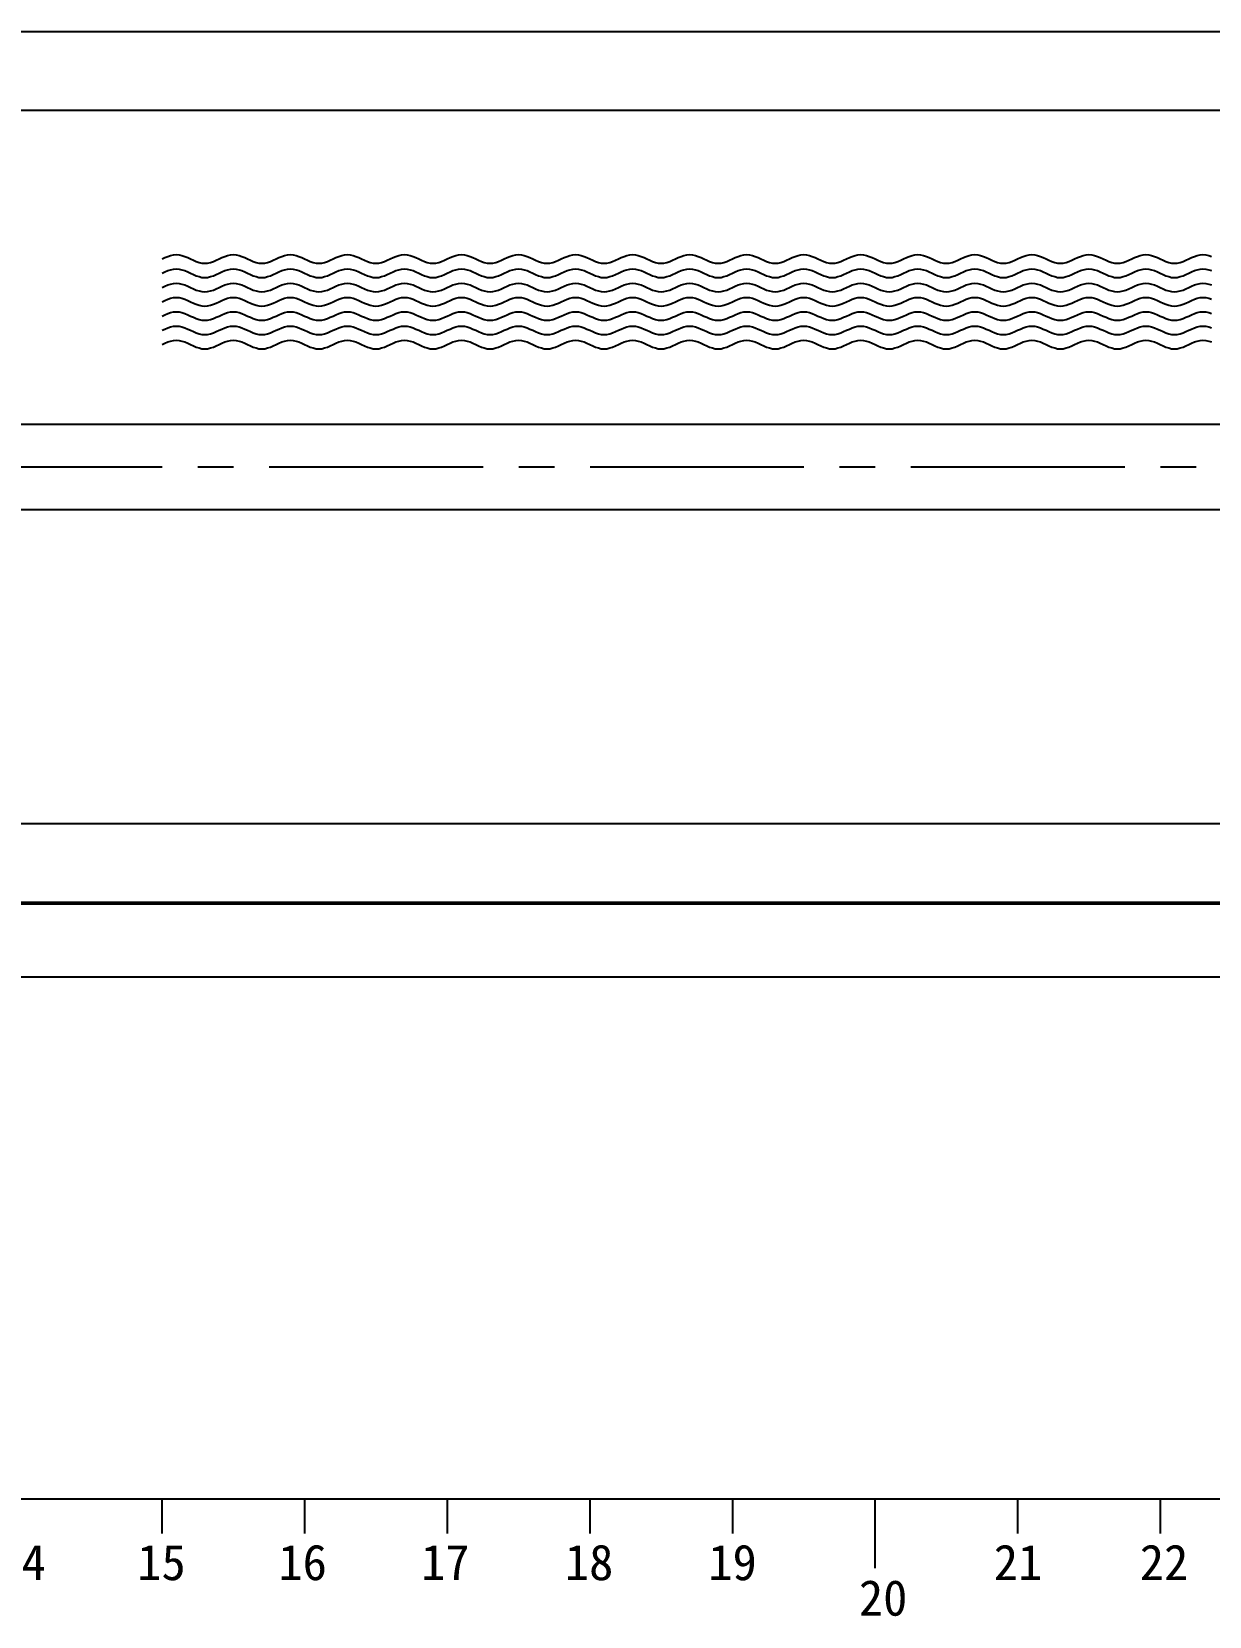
# Model space of a CAD drawing. Header units: millimetres. Extents: x -37 to 615, y -48 to 413.
# Drawn here: x 224.7 to 307.2, y 178.9 to 289.9 of the extents above; entities that cross this region are included whole.
import ezdxf

# ---------------------------------------------------------------- set-up
doc = ezdxf.new("R2010")
doc.units = ezdxf.units.MM
doc.linetypes.add('CENTER2', pattern=[1.125, 0.75, -0.125, 0.125, -0.125])
doc.styles.get("Standard").update_dxf_attribs({"font": ''})
doc.styles.get('Standard').set_extended_font_data('SimSun')

# ---------------------------------------------------------------- blocks, each defined once
blk = doc.blocks.new('chi')
at = {"color": 0}
for p, q in [((1187.409, -3078.8), (1147.409, -3078.8)), ((1162.409, -3079.041), (1162.409, -3078.8)), ((1163.409, -3079.041), (1163.409, -3078.8)), ((1164.409, -3079.041), (1164.409, -3078.8)), ((1165.409, -3079.041), (1165.409, -3078.8)), ((1166.409, -3079.041), (1166.409, -3078.8)), ((1167.409, -3079.283), (1167.409, -3078.8)), ((1168.409, -3079.041), (1168.409, -3078.8)), ((1169.409, -3079.041), (1169.409, -3078.8))]:
    blk.add_line(p, q, dxfattribs=at)
for s, p in [('14', (1161.252, -3079.368)), ('15', (1162.233, -3079.368)), ('16', (1163.223, -3079.368)), ('17', (1164.224, -3079.368)), ('18', (1165.232, -3079.368)), ('19', (1166.238, -3079.368)), ('21', (1168.24, -3079.368)), ('22', (1169.264, -3079.368)), ('20', (1167.294, -3079.617))]:
    blk.add_text(s, height=0.25).set_placement(p)

msp = doc.modelspace()

# ---------------------------------------------------------------- linework, layer by layer
at = {"color": 0}
for p, q in [((83.82, 289.93), (483.82, 289.93)), ((83.82, 262.43), (483.82, 262.43)), ((83.82, 256.43), (483.82, 256.43)), ((83.82, 234.43), (483.82, 234.43)), ((83.82, 228.93), (483.82, 228.93)), ((83.82, 228.81), (483.82, 228.81)), ((83.82, 223.68), (483.82, 223.68))]:
    msp.add_line(p, q, dxfattribs=at)
msp.add_line((83.82, 284.43), (483.82, 284.43))
at = {"color": 1, "linetype": 'CENTER2', "ltscale": 20}
msp.add_line((83.82, 259.43), (483.82, 259.43), dxfattribs=at)
at = {"color": 7}
for points in [[(233.8, 274), (234, 274.09), (234.2, 274.18), (234.4, 274.24), (234.6, 274.29), (234.8, 274.3), (235, 274.29), (235.2, 274.24), (235.4, 274.18), (235.6, 274.09), (235.8, 274), (236, 273.91), (236.2, 273.82), (236.4, 273.76), (236.6, 273.71), (236.8, 273.7), (237, 273.71), (237.2, 273.76), (237.4, 273.82), (237.6, 273.91), (237.8, 274), (238, 274.09), (238.2, 274.18), (238.4, 274.24), (238.6, 274.29), (238.8, 274.3), (239, 274.29), (239.2, 274.24), (239.4, 274.18), (239.6, 274.09), (239.8, 274), (240, 273.91), (240.2, 273.82), (240.4, 273.76), (240.6, 273.71), (240.8, 273.7), (241, 273.71), (241.2, 273.76), (241.4, 273.82), (241.6, 273.91), (241.8, 274), (242, 274.09), (242.2, 274.18), (242.4, 274.24), (242.6, 274.29), (242.8, 274.3), (243, 274.29), (243.2, 274.24), (243.4, 274.18), (243.6, 274.09), (243.8, 274), (244, 273.91), (244.2, 273.82), (244.4, 273.76), (244.6, 273.71), (244.8, 273.7), (245, 273.71), (245.2, 273.76), (245.4, 273.82), (245.6, 273.91), (245.8, 274), (246, 274.09), (246.2, 274.18), (246.4, 274.24), (246.6, 274.29), (246.8, 274.3), (247, 274.29), (247.2, 274.24), (247.4, 274.18), (247.6, 274.09), (247.8, 274), (248, 273.91), (248.2, 273.82), (248.4, 273.76), (248.6, 273.71), (248.8, 273.7), (249, 273.71), (249.2, 273.76), (249.4, 273.82), (249.6, 273.91), (249.8, 274), (250, 274.09), (250.2, 274.18), (250.4, 274.24), (250.6, 274.29), (250.8, 274.3), (251, 274.29), (251.2, 274.24), (251.4, 274.18), (251.6, 274.09), (251.8, 274), (252, 273.91), (252.2, 273.82), (252.4, 273.76), (252.6, 273.71), (252.8, 273.7), (253, 273.71), (253.2, 273.76), (253.4, 273.82), (253.6, 273.91), (253.8, 274), (254, 274.09), (254.2, 274.18), (254.4, 274.24), (254.6, 274.29), (254.8, 274.3), (255, 274.29), (255.2, 274.24), (255.4, 274.18), (255.6, 274.09), (255.8, 274), (256, 273.91), (256.2, 273.82), (256.4, 273.76), (256.6, 273.71), (256.8, 273.7), (257, 273.71), (257.2, 273.76), (257.4, 273.82), (257.6, 273.91), (257.8, 274), (258, 274.09), (258.2, 274.18), (258.4, 274.24), (258.6, 274.29), (258.8, 274.3), (259, 274.29), (259.2, 274.24), (259.4, 274.18), (259.6, 274.09), (259.8, 274), (260, 273.91), (260.2, 273.82), (260.4, 273.76), (260.6, 273.71), (260.8, 273.7), (261, 273.71), (261.2, 273.76), (261.4, 273.82), (261.6, 273.91), (261.8, 274), (262, 274.09), (262.2, 274.18), (262.4, 274.24), (262.6, 274.29), (262.8, 274.3), (263, 274.29), (263.2, 274.24), (263.4, 274.18), (263.6, 274.09), (263.8, 274), (264, 273.91), (264.2, 273.82), (264.4, 273.76), (264.6, 273.71), (264.8, 273.7), (265, 273.71), (265.2, 273.76), (265.4, 273.82), (265.6, 273.91), (265.8, 274), (266, 274.09), (266.2, 274.18), (266.4, 274.24), (266.6, 274.29), (266.8, 274.3), (267, 274.29), (267.2, 274.24), (267.4, 274.18), (267.6, 274.09), (267.8, 274), (268, 273.91), (268.2, 273.82), (268.4, 273.76), (268.6, 273.71), (268.8, 273.7), (269, 273.71), (269.2, 273.76), (269.4, 273.82), (269.6, 273.91), (269.8, 274), (270, 274.09), (270.2, 274.18), (270.4, 274.24), (270.6, 274.29), (270.8, 274.3), (271, 274.29), (271.2, 274.24), (271.4, 274.18), (271.6, 274.09), (271.8, 274), (272, 273.91), (272.2, 273.82), (272.4, 273.76), (272.6, 273.71), (272.8, 273.7), (273, 273.71), (273.2, 273.76), (273.4, 273.82), (273.6, 273.91), (273.8, 274), (274, 274.09), (274.2, 274.18), (274.4, 274.24), (274.6, 274.29), (274.8, 274.3), (275, 274.29), (275.2, 274.24), (275.4, 274.18), (275.6, 274.09), (275.8, 274), (276, 273.91), (276.2, 273.82), (276.4, 273.76), (276.6, 273.71), (276.8, 273.7), (277, 273.71), (277.2, 273.76), (277.4, 273.82), (277.6, 273.91), (277.8, 274), (278, 274.09), (278.2, 274.18), (278.4, 274.24), (278.6, 274.29), (278.8, 274.3), (279, 274.29), (279.2, 274.24), (279.4, 274.18), (279.6, 274.09), (279.8, 274), (280, 273.91), (280.2, 273.82), (280.4, 273.76), (280.6, 273.71), (280.8, 273.7), (281, 273.71), (281.2, 273.76), (281.4, 273.82), (281.6, 273.91), (281.8, 274), (282, 274.09), (282.2, 274.18), (282.4, 274.24), (282.6, 274.29), (282.8, 274.3), (283, 274.29), (283.2, 274.24), (283.4, 274.18), (283.6, 274.09), (283.8, 274), (284, 273.91), (284.2, 273.82), (284.4, 273.76), (284.6, 273.71), (284.8, 273.7), (285, 273.71), (285.2, 273.76), (285.4, 273.82), (285.6, 273.91), (285.8, 274), (286, 274.09), (286.2, 274.18), (286.4, 274.24), (286.6, 274.29), (286.8, 274.3), (287, 274.29), (287.2, 274.24), (287.4, 274.18), (287.6, 274.09), (287.8, 274), (288, 273.91), (288.2, 273.82), (288.4, 273.76), (288.6, 273.71), (288.8, 273.7), (289, 273.71), (289.2, 273.76), (289.4, 273.82), (289.6, 273.91), (289.8, 274), (290, 274.09), (290.2, 274.18), (290.4, 274.24), (290.6, 274.29), (290.8, 274.3), (291, 274.29), (291.2, 274.24), (291.4, 274.18), (291.6, 274.09), (291.8, 274), (292, 273.91), (292.2, 273.82), (292.4, 273.76), (292.6, 273.71), (292.8, 273.7), (293, 273.71), (293.2, 273.76), (293.4, 273.82), (293.6, 273.91), (293.8, 274), (294, 274.09), (294.2, 274.18), (294.4, 274.24), (294.6, 274.29), (294.8, 274.3), (295, 274.29), (295.2, 274.24), (295.4, 274.18), (295.6, 274.09), (295.8, 274), (296, 273.91), (296.2, 273.82), (296.4, 273.76), (296.6, 273.71), (296.8, 273.7), (297, 273.71), (297.2, 273.76), (297.4, 273.82), (297.6, 273.91), (297.8, 274), (298, 274.09), (298.2, 274.18), (298.4, 274.24), (298.6, 274.29), (298.8, 274.3), (299, 274.29), (299.2, 274.24), (299.4, 274.18), (299.6, 274.09), (299.8, 274), (300, 273.91), (300.2, 273.82), (300.4, 273.76), (300.6, 273.71), (300.8, 273.7), (301, 273.71), (301.2, 273.76), (301.4, 273.82), (301.6, 273.91), (301.8, 274), (302, 274.09), (302.2, 274.18), (302.4, 274.24), (302.6, 274.29), (302.8, 274.3), (303, 274.29), (303.2, 274.24), (303.4, 274.18), (303.6, 274.09), (303.8, 274), (304, 273.91), (304.2, 273.82), (304.4, 273.76), (304.6, 273.71), (304.8, 273.7), (305, 273.71), (305.2, 273.76), (305.4, 273.82), (305.6, 273.91), (305.8, 274), (306, 274.09), (306.2, 274.18), (306.4, 274.24), (306.6, 274.29), (306.8, 274.3), (307, 274.29), (307.2, 274.24), (307.4, 274.18)], [(233.8, 273), (234, 273.09), (234.2, 273.18), (234.4, 273.24), (234.6, 273.29), (234.8, 273.3), (235, 273.29), (235.2, 273.24), (235.4, 273.18), (235.6, 273.09), (235.8, 273), (236, 272.91), (236.2, 272.82), (236.4, 272.76), (236.6, 272.71), (236.8, 272.7), (237, 272.71), (237.2, 272.76), (237.4, 272.82), (237.6, 272.91), (237.8, 273), (238, 273.09), (238.2, 273.18), (238.4, 273.24), (238.6, 273.29), (238.8, 273.3), (239, 273.29), (239.2, 273.24), (239.4, 273.18), (239.6, 273.09), (239.8, 273), (240, 272.91), (240.2, 272.82), (240.4, 272.76), (240.6, 272.71), (240.8, 272.7), (241, 272.71), (241.2, 272.76), (241.4, 272.82), (241.6, 272.91), (241.8, 273), (242, 273.09), (242.2, 273.18), (242.4, 273.24), (242.6, 273.29), (242.8, 273.3), (243, 273.29), (243.2, 273.24), (243.4, 273.18), (243.6, 273.09), (243.8, 273), (244, 272.91), (244.2, 272.82), (244.4, 272.76), (244.6, 272.71), (244.8, 272.7), (245, 272.71), (245.2, 272.76), (245.4, 272.82), (245.6, 272.91), (245.8, 273), (246, 273.09), (246.2, 273.18), (246.4, 273.24), (246.6, 273.29), (246.8, 273.3), (247, 273.29), (247.2, 273.24), (247.4, 273.18), (247.6, 273.09), (247.8, 273), (248, 272.91), (248.2, 272.82), (248.4, 272.76), (248.6, 272.71), (248.8, 272.7), (249, 272.71), (249.2, 272.76), (249.4, 272.82), (249.6, 272.91), (249.8, 273), (250, 273.09), (250.2, 273.18), (250.4, 273.24), (250.6, 273.29), (250.8, 273.3), (251, 273.29), (251.2, 273.24), (251.4, 273.18), (251.6, 273.09), (251.8, 273), (252, 272.91), (252.2, 272.82), (252.4, 272.76), (252.6, 272.71), (252.8, 272.7), (253, 272.71), (253.2, 272.76), (253.4, 272.82), (253.6, 272.91), (253.8, 273), (254, 273.09), (254.2, 273.18), (254.4, 273.24), (254.6, 273.29), (254.8, 273.3), (255, 273.29), (255.2, 273.24), (255.4, 273.18), (255.6, 273.09), (255.8, 273), (256, 272.91), (256.2, 272.82), (256.4, 272.76), (256.6, 272.71), (256.8, 272.7), (257, 272.71), (257.2, 272.76), (257.4, 272.82), (257.6, 272.91), (257.8, 273), (258, 273.09), (258.2, 273.18), (258.4, 273.24), (258.6, 273.29), (258.8, 273.3), (259, 273.29), (259.2, 273.24), (259.4, 273.18), (259.6, 273.09), (259.8, 273), (260, 272.91), (260.2, 272.82), (260.4, 272.76), (260.6, 272.71), (260.8, 272.7), (261, 272.71), (261.2, 272.76), (261.4, 272.82), (261.6, 272.91), (261.8, 273), (262, 273.09), (262.2, 273.18), (262.4, 273.24), (262.6, 273.29), (262.8, 273.3), (263, 273.29), (263.2, 273.24), (263.4, 273.18), (263.6, 273.09), (263.8, 273), (264, 272.91), (264.2, 272.82), (264.4, 272.76), (264.6, 272.71), (264.8, 272.7), (265, 272.71), (265.2, 272.76), (265.4, 272.82), (265.6, 272.91), (265.8, 273), (266, 273.09), (266.2, 273.18), (266.4, 273.24), (266.6, 273.29), (266.8, 273.3), (267, 273.29), (267.2, 273.24), (267.4, 273.18), (267.6, 273.09), (267.8, 273), (268, 272.91), (268.2, 272.82), (268.4, 272.76), (268.6, 272.71), (268.8, 272.7), (269, 272.71), (269.2, 272.76), (269.4, 272.82), (269.6, 272.91), (269.8, 273), (270, 273.09), (270.2, 273.18), (270.4, 273.24), (270.6, 273.29), (270.8, 273.3), (271, 273.29), (271.2, 273.24), (271.4, 273.18), (271.6, 273.09), (271.8, 273), (272, 272.91), (272.2, 272.82), (272.4, 272.76), (272.6, 272.71), (272.8, 272.7), (273, 272.71), (273.2, 272.76), (273.4, 272.82), (273.6, 272.91), (273.8, 273), (274, 273.09), (274.2, 273.18), (274.4, 273.24), (274.6, 273.29), (274.8, 273.3), (275, 273.29), (275.2, 273.24), (275.4, 273.18), (275.6, 273.09), (275.8, 273), (276, 272.91), (276.2, 272.82), (276.4, 272.76), (276.6, 272.71), (276.8, 272.7), (277, 272.71), (277.2, 272.76), (277.4, 272.82), (277.6, 272.91), (277.8, 273), (278, 273.09), (278.2, 273.18), (278.4, 273.24), (278.6, 273.29), (278.8, 273.3), (279, 273.29), (279.2, 273.24), (279.4, 273.18), (279.6, 273.09), (279.8, 273), (280, 272.91), (280.2, 272.82), (280.4, 272.76), (280.6, 272.71), (280.8, 272.7), (281, 272.71), (281.2, 272.76), (281.4, 272.82), (281.6, 272.91), (281.8, 273), (282, 273.09), (282.2, 273.18), (282.4, 273.24), (282.6, 273.29), (282.8, 273.3), (283, 273.29), (283.2, 273.24), (283.4, 273.18), (283.6, 273.09), (283.8, 273), (284, 272.91), (284.2, 272.82), (284.4, 272.76), (284.6, 272.71), (284.8, 272.7), (285, 272.71), (285.2, 272.76), (285.4, 272.82), (285.6, 272.91), (285.8, 273), (286, 273.09), (286.2, 273.18), (286.4, 273.24), (286.6, 273.29), (286.8, 273.3), (287, 273.29), (287.2, 273.24), (287.4, 273.18), (287.6, 273.09), (287.8, 273), (288, 272.91), (288.2, 272.82), (288.4, 272.76), (288.6, 272.71), (288.8, 272.7), (289, 272.71), (289.2, 272.76), (289.4, 272.82), (289.6, 272.91), (289.8, 273), (290, 273.09), (290.2, 273.18), (290.4, 273.24), (290.6, 273.29), (290.8, 273.3), (291, 273.29), (291.2, 273.24), (291.4, 273.18), (291.6, 273.09), (291.8, 273), (292, 272.91), (292.2, 272.82), (292.4, 272.76), (292.6, 272.71), (292.8, 272.7), (293, 272.71), (293.2, 272.76), (293.4, 272.82), (293.6, 272.91), (293.8, 273), (294, 273.09), (294.2, 273.18), (294.4, 273.24), (294.6, 273.29), (294.8, 273.3), (295, 273.29), (295.2, 273.24), (295.4, 273.18), (295.6, 273.09), (295.8, 273), (296, 272.91), (296.2, 272.82), (296.4, 272.76), (296.6, 272.71), (296.8, 272.7), (297, 272.71), (297.2, 272.76), (297.4, 272.82), (297.6, 272.91), (297.8, 273), (298, 273.09), (298.2, 273.18), (298.4, 273.24), (298.6, 273.29), (298.8, 273.3), (299, 273.29), (299.2, 273.24), (299.4, 273.18), (299.6, 273.09), (299.8, 273), (300, 272.91), (300.2, 272.82), (300.4, 272.76), (300.6, 272.71), (300.8, 272.7), (301, 272.71), (301.2, 272.76), (301.4, 272.82), (301.6, 272.91), (301.8, 273), (302, 273.09), (302.2, 273.18), (302.4, 273.24), (302.6, 273.29), (302.8, 273.3), (303, 273.29), (303.2, 273.24), (303.4, 273.18), (303.6, 273.09), (303.8, 273), (304, 272.91), (304.2, 272.82), (304.4, 272.76), (304.6, 272.71), (304.8, 272.7), (305, 272.71), (305.2, 272.76), (305.4, 272.82), (305.6, 272.91), (305.8, 273), (306, 273.09), (306.2, 273.18), (306.4, 273.24), (306.6, 273.29), (306.8, 273.3), (307, 273.29), (307.2, 273.24), (307.4, 273.18)], [(233.8, 272), (234, 272.09), (234.2, 272.18), (234.4, 272.24), (234.6, 272.29), (234.8, 272.3), (235, 272.29), (235.2, 272.24), (235.4, 272.18), (235.6, 272.09), (235.8, 272), (236, 271.91), (236.2, 271.82), (236.4, 271.76), (236.6, 271.71), (236.8, 271.7), (237, 271.71), (237.2, 271.76), (237.4, 271.82), (237.6, 271.91), (237.8, 272), (238, 272.09), (238.2, 272.18), (238.4, 272.24), (238.6, 272.29), (238.8, 272.3), (239, 272.29), (239.2, 272.24), (239.4, 272.18), (239.6, 272.09), (239.8, 272), (240, 271.91), (240.2, 271.82), (240.4, 271.76), (240.6, 271.71), (240.8, 271.7), (241, 271.71), (241.2, 271.76), (241.4, 271.82), (241.6, 271.91), (241.8, 272), (242, 272.09), (242.2, 272.18), (242.4, 272.24), (242.6, 272.29), (242.8, 272.3), (243, 272.29), (243.2, 272.24), (243.4, 272.18), (243.6, 272.09), (243.8, 272), (244, 271.91), (244.2, 271.82), (244.4, 271.76), (244.6, 271.71), (244.8, 271.7), (245, 271.71), (245.2, 271.76), (245.4, 271.82), (245.6, 271.91), (245.8, 272), (246, 272.09), (246.2, 272.18), (246.4, 272.24), (246.6, 272.29), (246.8, 272.3), (247, 272.29), (247.2, 272.24), (247.4, 272.18), (247.6, 272.09), (247.8, 272), (248, 271.91), (248.2, 271.82), (248.4, 271.76), (248.6, 271.71), (248.8, 271.7), (249, 271.71), (249.2, 271.76), (249.4, 271.82), (249.6, 271.91), (249.8, 272), (250, 272.09), (250.2, 272.18), (250.4, 272.24), (250.6, 272.29), (250.8, 272.3), (251, 272.29), (251.2, 272.24), (251.4, 272.18), (251.6, 272.09), (251.8, 272), (252, 271.91), (252.2, 271.82), (252.4, 271.76), (252.6, 271.71), (252.8, 271.7), (253, 271.71), (253.2, 271.76), (253.4, 271.82), (253.6, 271.91), (253.8, 272), (254, 272.09), (254.2, 272.18), (254.4, 272.24), (254.6, 272.29), (254.8, 272.3), (255, 272.29), (255.2, 272.24), (255.4, 272.18), (255.6, 272.09), (255.8, 272), (256, 271.91), (256.2, 271.82), (256.4, 271.76), (256.6, 271.71), (256.8, 271.7), (257, 271.71), (257.2, 271.76), (257.4, 271.82), (257.6, 271.91), (257.8, 272), (258, 272.09), (258.2, 272.18), (258.4, 272.24), (258.6, 272.29), (258.8, 272.3), (259, 272.29), (259.2, 272.24), (259.4, 272.18), (259.6, 272.09), (259.8, 272), (260, 271.91), (260.2, 271.82), (260.4, 271.76), (260.6, 271.71), (260.8, 271.7), (261, 271.71), (261.2, 271.76), (261.4, 271.82), (261.6, 271.91), (261.8, 272), (262, 272.09), (262.2, 272.18), (262.4, 272.24), (262.6, 272.29), (262.8, 272.3), (263, 272.29), (263.2, 272.24), (263.4, 272.18), (263.6, 272.09), (263.8, 272), (264, 271.91), (264.2, 271.82), (264.4, 271.76), (264.6, 271.71), (264.8, 271.7), (265, 271.71), (265.2, 271.76), (265.4, 271.82), (265.6, 271.91), (265.8, 272), (266, 272.09), (266.2, 272.18), (266.4, 272.24), (266.6, 272.29), (266.8, 272.3), (267, 272.29), (267.2, 272.24), (267.4, 272.18), (267.6, 272.09), (267.8, 272), (268, 271.91), (268.2, 271.82), (268.4, 271.76), (268.6, 271.71), (268.8, 271.7), (269, 271.71), (269.2, 271.76), (269.4, 271.82), (269.6, 271.91), (269.8, 272), (270, 272.09), (270.2, 272.18), (270.4, 272.24), (270.6, 272.29), (270.8, 272.3), (271, 272.29), (271.2, 272.24), (271.4, 272.18), (271.6, 272.09), (271.8, 272), (272, 271.91), (272.2, 271.82), (272.4, 271.76), (272.6, 271.71), (272.8, 271.7), (273, 271.71), (273.2, 271.76), (273.4, 271.82), (273.6, 271.91), (273.8, 272), (274, 272.09), (274.2, 272.18), (274.4, 272.24), (274.6, 272.29), (274.8, 272.3), (275, 272.29), (275.2, 272.24), (275.4, 272.18), (275.6, 272.09), (275.8, 272), (276, 271.91), (276.2, 271.82), (276.4, 271.76), (276.6, 271.71), (276.8, 271.7), (277, 271.71), (277.2, 271.76), (277.4, 271.82), (277.6, 271.91), (277.8, 272), (278, 272.09), (278.2, 272.18), (278.4, 272.24), (278.6, 272.29), (278.8, 272.3), (279, 272.29), (279.2, 272.24), (279.4, 272.18), (279.6, 272.09), (279.8, 272), (280, 271.91), (280.2, 271.82), (280.4, 271.76), (280.6, 271.71), (280.8, 271.7), (281, 271.71), (281.2, 271.76), (281.4, 271.82), (281.6, 271.91), (281.8, 272), (282, 272.09), (282.2, 272.18), (282.4, 272.24), (282.6, 272.29), (282.8, 272.3), (283, 272.29), (283.2, 272.24), (283.4, 272.18), (283.6, 272.09), (283.8, 272), (284, 271.91), (284.2, 271.82), (284.4, 271.76), (284.6, 271.71), (284.8, 271.7), (285, 271.71), (285.2, 271.76), (285.4, 271.82), (285.6, 271.91), (285.8, 272), (286, 272.09), (286.2, 272.18), (286.4, 272.24), (286.6, 272.29), (286.8, 272.3), (287, 272.29), (287.2, 272.24), (287.4, 272.18), (287.6, 272.09), (287.8, 272), (288, 271.91), (288.2, 271.82), (288.4, 271.76), (288.6, 271.71), (288.8, 271.7), (289, 271.71), (289.2, 271.76), (289.4, 271.82), (289.6, 271.91), (289.8, 272), (290, 272.09), (290.2, 272.18), (290.4, 272.24), (290.6, 272.29), (290.8, 272.3), (291, 272.29), (291.2, 272.24), (291.4, 272.18), (291.6, 272.09), (291.8, 272), (292, 271.91), (292.2, 271.82), (292.4, 271.76), (292.6, 271.71), (292.8, 271.7), (293, 271.71), (293.2, 271.76), (293.4, 271.82), (293.6, 271.91), (293.8, 272), (294, 272.09), (294.2, 272.18), (294.4, 272.24), (294.6, 272.29), (294.8, 272.3), (295, 272.29), (295.2, 272.24), (295.4, 272.18), (295.6, 272.09), (295.8, 272), (296, 271.91), (296.2, 271.82), (296.4, 271.76), (296.6, 271.71), (296.8, 271.7), (297, 271.71), (297.2, 271.76), (297.4, 271.82), (297.6, 271.91), (297.8, 272), (298, 272.09), (298.2, 272.18), (298.4, 272.24), (298.6, 272.29), (298.8, 272.3), (299, 272.29), (299.2, 272.24), (299.4, 272.18), (299.6, 272.09), (299.8, 272), (300, 271.91), (300.2, 271.82), (300.4, 271.76), (300.6, 271.71), (300.8, 271.7), (301, 271.71), (301.2, 271.76), (301.4, 271.82), (301.6, 271.91), (301.8, 272), (302, 272.09), (302.2, 272.18), (302.4, 272.24), (302.6, 272.29), (302.8, 272.3), (303, 272.29), (303.2, 272.24), (303.4, 272.18), (303.6, 272.09), (303.8, 272), (304, 271.91), (304.2, 271.82), (304.4, 271.76), (304.6, 271.71), (304.8, 271.7), (305, 271.71), (305.2, 271.76), (305.4, 271.82), (305.6, 271.91), (305.8, 272), (306, 272.09), (306.2, 272.18), (306.4, 272.24), (306.6, 272.29), (306.8, 272.3), (307, 272.29), (307.2, 272.24), (307.4, 272.18)], [(233.8, 271), (234, 271.09), (234.2, 271.18), (234.4, 271.24), (234.6, 271.29), (234.8, 271.3), (235, 271.29), (235.2, 271.24), (235.4, 271.18), (235.6, 271.09), (235.8, 271), (236, 270.91), (236.2, 270.82), (236.4, 270.76), (236.6, 270.71), (236.8, 270.7), (237, 270.71), (237.2, 270.76), (237.4, 270.82), (237.6, 270.91), (237.8, 271), (238, 271.09), (238.2, 271.18), (238.4, 271.24), (238.6, 271.29), (238.8, 271.3), (239, 271.29), (239.2, 271.24), (239.4, 271.18), (239.6, 271.09), (239.8, 271), (240, 270.91), (240.2, 270.82), (240.4, 270.76), (240.6, 270.71), (240.8, 270.7), (241, 270.71), (241.2, 270.76), (241.4, 270.82), (241.6, 270.91), (241.8, 271), (242, 271.09), (242.2, 271.18), (242.4, 271.24), (242.6, 271.29), (242.8, 271.3), (243, 271.29), (243.2, 271.24), (243.4, 271.18), (243.6, 271.09), (243.8, 271), (244, 270.91), (244.2, 270.82), (244.4, 270.76), (244.6, 270.71), (244.8, 270.7), (245, 270.71), (245.2, 270.76), (245.4, 270.82), (245.6, 270.91), (245.8, 271), (246, 271.09), (246.2, 271.18), (246.4, 271.24), (246.6, 271.29), (246.8, 271.3), (247, 271.29), (247.2, 271.24), (247.4, 271.18), (247.6, 271.09), (247.8, 271), (248, 270.91), (248.2, 270.82), (248.4, 270.76), (248.6, 270.71), (248.8, 270.7), (249, 270.71), (249.2, 270.76), (249.4, 270.82), (249.6, 270.91), (249.8, 271), (250, 271.09), (250.2, 271.18), (250.4, 271.24), (250.6, 271.29), (250.8, 271.3), (251, 271.29), (251.2, 271.24), (251.4, 271.18), (251.6, 271.09), (251.8, 271), (252, 270.91), (252.2, 270.82), (252.4, 270.76), (252.6, 270.71), (252.8, 270.7), (253, 270.71), (253.2, 270.76), (253.4, 270.82), (253.6, 270.91), (253.8, 271), (254, 271.09), (254.2, 271.18), (254.4, 271.24), (254.6, 271.29), (254.8, 271.3), (255, 271.29), (255.2, 271.24), (255.4, 271.18), (255.6, 271.09), (255.8, 271), (256, 270.91), (256.2, 270.82), (256.4, 270.76), (256.6, 270.71), (256.8, 270.7), (257, 270.71), (257.2, 270.76), (257.4, 270.82), (257.6, 270.91), (257.8, 271), (258, 271.09), (258.2, 271.18), (258.4, 271.24), (258.6, 271.29), (258.8, 271.3), (259, 271.29), (259.2, 271.24), (259.4, 271.18), (259.6, 271.09), (259.8, 271), (260, 270.91), (260.2, 270.82), (260.4, 270.76), (260.6, 270.71), (260.8, 270.7), (261, 270.71), (261.2, 270.76), (261.4, 270.82), (261.6, 270.91), (261.8, 271), (262, 271.09), (262.2, 271.18), (262.4, 271.24), (262.6, 271.29), (262.8, 271.3), (263, 271.29), (263.2, 271.24), (263.4, 271.18), (263.6, 271.09), (263.8, 271), (264, 270.91), (264.2, 270.82), (264.4, 270.76), (264.6, 270.71), (264.8, 270.7), (265, 270.71), (265.2, 270.76), (265.4, 270.82), (265.6, 270.91), (265.8, 271), (266, 271.09), (266.2, 271.18), (266.4, 271.24), (266.6, 271.29), (266.8, 271.3), (267, 271.29), (267.2, 271.24), (267.4, 271.18), (267.6, 271.09), (267.8, 271), (268, 270.91), (268.2, 270.82), (268.4, 270.76), (268.6, 270.71), (268.8, 270.7), (269, 270.71), (269.2, 270.76), (269.4, 270.82), (269.6, 270.91), (269.8, 271), (270, 271.09), (270.2, 271.18), (270.4, 271.24), (270.6, 271.29), (270.8, 271.3), (271, 271.29), (271.2, 271.24), (271.4, 271.18), (271.6, 271.09), (271.8, 271), (272, 270.91), (272.2, 270.82), (272.4, 270.76), (272.6, 270.71), (272.8, 270.7), (273, 270.71), (273.2, 270.76), (273.4, 270.82), (273.6, 270.91), (273.8, 271), (274, 271.09), (274.2, 271.18), (274.4, 271.24), (274.6, 271.29), (274.8, 271.3), (275, 271.29), (275.2, 271.24), (275.4, 271.18), (275.6, 271.09), (275.8, 271), (276, 270.91), (276.2, 270.82), (276.4, 270.76), (276.6, 270.71), (276.8, 270.7), (277, 270.71), (277.2, 270.76), (277.4, 270.82), (277.6, 270.91), (277.8, 271), (278, 271.09), (278.2, 271.18), (278.4, 271.24), (278.6, 271.29), (278.8, 271.3), (279, 271.29), (279.2, 271.24), (279.4, 271.18), (279.6, 271.09), (279.8, 271), (280, 270.91), (280.2, 270.82), (280.4, 270.76), (280.6, 270.71), (280.8, 270.7), (281, 270.71), (281.2, 270.76), (281.4, 270.82), (281.6, 270.91), (281.8, 271), (282, 271.09), (282.2, 271.18), (282.4, 271.24), (282.6, 271.29), (282.8, 271.3), (283, 271.29), (283.2, 271.24), (283.4, 271.18), (283.6, 271.09), (283.8, 271), (284, 270.91), (284.2, 270.82), (284.4, 270.76), (284.6, 270.71), (284.8, 270.7), (285, 270.71), (285.2, 270.76), (285.4, 270.82), (285.6, 270.91), (285.8, 271), (286, 271.09), (286.2, 271.18), (286.4, 271.24), (286.6, 271.29), (286.8, 271.3), (287, 271.29), (287.2, 271.24), (287.4, 271.18), (287.6, 271.09), (287.8, 271), (288, 270.91), (288.2, 270.82), (288.4, 270.76), (288.6, 270.71), (288.8, 270.7), (289, 270.71), (289.2, 270.76), (289.4, 270.82), (289.6, 270.91), (289.8, 271), (290, 271.09), (290.2, 271.18), (290.4, 271.24), (290.6, 271.29), (290.8, 271.3), (291, 271.29), (291.2, 271.24), (291.4, 271.18), (291.6, 271.09), (291.8, 271), (292, 270.91), (292.2, 270.82), (292.4, 270.76), (292.6, 270.71), (292.8, 270.7), (293, 270.71), (293.2, 270.76), (293.4, 270.82), (293.6, 270.91), (293.8, 271), (294, 271.09), (294.2, 271.18), (294.4, 271.24), (294.6, 271.29), (294.8, 271.3), (295, 271.29), (295.2, 271.24), (295.4, 271.18), (295.6, 271.09), (295.8, 271), (296, 270.91), (296.2, 270.82), (296.4, 270.76), (296.6, 270.71), (296.8, 270.7), (297, 270.71), (297.2, 270.76), (297.4, 270.82), (297.6, 270.91), (297.8, 271), (298, 271.09), (298.2, 271.18), (298.4, 271.24), (298.6, 271.29), (298.8, 271.3), (299, 271.29), (299.2, 271.24), (299.4, 271.18), (299.6, 271.09), (299.8, 271), (300, 270.91), (300.2, 270.82), (300.4, 270.76), (300.6, 270.71), (300.8, 270.7), (301, 270.71), (301.2, 270.76), (301.4, 270.82), (301.6, 270.91), (301.8, 271), (302, 271.09), (302.2, 271.18), (302.4, 271.24), (302.6, 271.29), (302.8, 271.3), (303, 271.29), (303.2, 271.24), (303.4, 271.18), (303.6, 271.09), (303.8, 271), (304, 270.91), (304.2, 270.82), (304.4, 270.76), (304.6, 270.71), (304.8, 270.7), (305, 270.71), (305.2, 270.76), (305.4, 270.82), (305.6, 270.91), (305.8, 271), (306, 271.09), (306.2, 271.18), (306.4, 271.24), (306.6, 271.29), (306.8, 271.3), (307, 271.29), (307.2, 271.24), (307.4, 271.18)], [(233.8, 270), (234, 270.09), (234.2, 270.18), (234.4, 270.24), (234.6, 270.29), (234.8, 270.3), (235, 270.29), (235.2, 270.24), (235.4, 270.18), (235.6, 270.09), (235.8, 270), (236, 269.91), (236.2, 269.82), (236.4, 269.76), (236.6, 269.71), (236.8, 269.7), (237, 269.71), (237.2, 269.76), (237.4, 269.82), (237.6, 269.91), (237.8, 270), (238, 270.09), (238.2, 270.18), (238.4, 270.24), (238.6, 270.29), (238.8, 270.3), (239, 270.29), (239.2, 270.24), (239.4, 270.18), (239.6, 270.09), (239.8, 270), (240, 269.91), (240.2, 269.82), (240.4, 269.76), (240.6, 269.71), (240.8, 269.7), (241, 269.71), (241.2, 269.76), (241.4, 269.82), (241.6, 269.91), (241.8, 270), (242, 270.09), (242.2, 270.18), (242.4, 270.24), (242.6, 270.29), (242.8, 270.3), (243, 270.29), (243.2, 270.24), (243.4, 270.18), (243.6, 270.09), (243.8, 270), (244, 269.91), (244.2, 269.82), (244.4, 269.76), (244.6, 269.71), (244.8, 269.7), (245, 269.71), (245.2, 269.76), (245.4, 269.82), (245.6, 269.91), (245.8, 270), (246, 270.09), (246.2, 270.18), (246.4, 270.24), (246.6, 270.29), (246.8, 270.3), (247, 270.29), (247.2, 270.24), (247.4, 270.18), (247.6, 270.09), (247.8, 270), (248, 269.91), (248.2, 269.82), (248.4, 269.76), (248.6, 269.71), (248.8, 269.7), (249, 269.71), (249.2, 269.76), (249.4, 269.82), (249.6, 269.91), (249.8, 270), (250, 270.09), (250.2, 270.18), (250.4, 270.24), (250.6, 270.29), (250.8, 270.3), (251, 270.29), (251.2, 270.24), (251.4, 270.18), (251.6, 270.09), (251.8, 270), (252, 269.91), (252.2, 269.82), (252.4, 269.76), (252.6, 269.71), (252.8, 269.7), (253, 269.71), (253.2, 269.76), (253.4, 269.82), (253.6, 269.91), (253.8, 270), (254, 270.09), (254.2, 270.18), (254.4, 270.24), (254.6, 270.29), (254.8, 270.3), (255, 270.29), (255.2, 270.24), (255.4, 270.18), (255.6, 270.09), (255.8, 270), (256, 269.91), (256.2, 269.82), (256.4, 269.76), (256.6, 269.71), (256.8, 269.7), (257, 269.71), (257.2, 269.76), (257.4, 269.82), (257.6, 269.91), (257.8, 270), (258, 270.09), (258.2, 270.18), (258.4, 270.24), (258.6, 270.29), (258.8, 270.3), (259, 270.29), (259.2, 270.24), (259.4, 270.18), (259.6, 270.09), (259.8, 270), (260, 269.91), (260.2, 269.82), (260.4, 269.76), (260.6, 269.71), (260.8, 269.7), (261, 269.71), (261.2, 269.76), (261.4, 269.82), (261.6, 269.91), (261.8, 270), (262, 270.09), (262.2, 270.18), (262.4, 270.24), (262.6, 270.29), (262.8, 270.3), (263, 270.29), (263.2, 270.24), (263.4, 270.18), (263.6, 270.09), (263.8, 270), (264, 269.91), (264.2, 269.82), (264.4, 269.76), (264.6, 269.71), (264.8, 269.7), (265, 269.71), (265.2, 269.76), (265.4, 269.82), (265.6, 269.91), (265.8, 270), (266, 270.09), (266.2, 270.18), (266.4, 270.24), (266.6, 270.29), (266.8, 270.3), (267, 270.29), (267.2, 270.24), (267.4, 270.18), (267.6, 270.09), (267.8, 270), (268, 269.91), (268.2, 269.82), (268.4, 269.76), (268.6, 269.71), (268.8, 269.7), (269, 269.71), (269.2, 269.76), (269.4, 269.82), (269.6, 269.91), (269.8, 270), (270, 270.09), (270.2, 270.18), (270.4, 270.24), (270.6, 270.29), (270.8, 270.3), (271, 270.29), (271.2, 270.24), (271.4, 270.18), (271.6, 270.09), (271.8, 270), (272, 269.91), (272.2, 269.82), (272.4, 269.76), (272.6, 269.71), (272.8, 269.7), (273, 269.71), (273.2, 269.76), (273.4, 269.82), (273.6, 269.91), (273.8, 270), (274, 270.09), (274.2, 270.18), (274.4, 270.24), (274.6, 270.29), (274.8, 270.3), (275, 270.29), (275.2, 270.24), (275.4, 270.18), (275.6, 270.09), (275.8, 270), (276, 269.91), (276.2, 269.82), (276.4, 269.76), (276.6, 269.71), (276.8, 269.7), (277, 269.71), (277.2, 269.76), (277.4, 269.82), (277.6, 269.91), (277.8, 270), (278, 270.09), (278.2, 270.18), (278.4, 270.24), (278.6, 270.29), (278.8, 270.3), (279, 270.29), (279.2, 270.24), (279.4, 270.18), (279.6, 270.09), (279.8, 270), (280, 269.91), (280.2, 269.82), (280.4, 269.76), (280.6, 269.71), (280.8, 269.7), (281, 269.71), (281.2, 269.76), (281.4, 269.82), (281.6, 269.91), (281.8, 270), (282, 270.09), (282.2, 270.18), (282.4, 270.24), (282.6, 270.29), (282.8, 270.3), (283, 270.29), (283.2, 270.24), (283.4, 270.18), (283.6, 270.09), (283.8, 270), (284, 269.91), (284.2, 269.82), (284.4, 269.76), (284.6, 269.71), (284.8, 269.7), (285, 269.71), (285.2, 269.76), (285.4, 269.82), (285.6, 269.91), (285.8, 270), (286, 270.09), (286.2, 270.18), (286.4, 270.24), (286.6, 270.29), (286.8, 270.3), (287, 270.29), (287.2, 270.24), (287.4, 270.18), (287.6, 270.09), (287.8, 270), (288, 269.91), (288.2, 269.82), (288.4, 269.76), (288.6, 269.71), (288.8, 269.7), (289, 269.71), (289.2, 269.76), (289.4, 269.82), (289.6, 269.91), (289.8, 270), (290, 270.09), (290.2, 270.18), (290.4, 270.24), (290.6, 270.29), (290.8, 270.3), (291, 270.29), (291.2, 270.24), (291.4, 270.18), (291.6, 270.09), (291.8, 270), (292, 269.91), (292.2, 269.82), (292.4, 269.76), (292.6, 269.71), (292.8, 269.7), (293, 269.71), (293.2, 269.76), (293.4, 269.82), (293.6, 269.91), (293.8, 270), (294, 270.09), (294.2, 270.18), (294.4, 270.24), (294.6, 270.29), (294.8, 270.3), (295, 270.29), (295.2, 270.24), (295.4, 270.18), (295.6, 270.09), (295.8, 270), (296, 269.91), (296.2, 269.82), (296.4, 269.76), (296.6, 269.71), (296.8, 269.7), (297, 269.71), (297.2, 269.76), (297.4, 269.82), (297.6, 269.91), (297.8, 270), (298, 270.09), (298.2, 270.18), (298.4, 270.24), (298.6, 270.29), (298.8, 270.3), (299, 270.29), (299.2, 270.24), (299.4, 270.18), (299.6, 270.09), (299.8, 270), (300, 269.91), (300.2, 269.82), (300.4, 269.76), (300.6, 269.71), (300.8, 269.7), (301, 269.71), (301.2, 269.76), (301.4, 269.82), (301.6, 269.91), (301.8, 270), (302, 270.09), (302.2, 270.18), (302.4, 270.24), (302.6, 270.29), (302.8, 270.3), (303, 270.29), (303.2, 270.24), (303.4, 270.18), (303.6, 270.09), (303.8, 270), (304, 269.91), (304.2, 269.82), (304.4, 269.76), (304.6, 269.71), (304.8, 269.7), (305, 269.71), (305.2, 269.76), (305.4, 269.82), (305.6, 269.91), (305.8, 270), (306, 270.09), (306.2, 270.18), (306.4, 270.24), (306.6, 270.29), (306.8, 270.3), (307, 270.29), (307.2, 270.24), (307.4, 270.18)], [(233.8, 269), (234, 269.09), (234.2, 269.18), (234.4, 269.24), (234.6, 269.29), (234.8, 269.3), (235, 269.29), (235.2, 269.24), (235.4, 269.18), (235.6, 269.09), (235.8, 269), (236, 268.91), (236.2, 268.82), (236.4, 268.76), (236.6, 268.71), (236.8, 268.7), (237, 268.71), (237.2, 268.76), (237.4, 268.82), (237.6, 268.91), (237.8, 269), (238, 269.09), (238.2, 269.18), (238.4, 269.24), (238.6, 269.29), (238.8, 269.3), (239, 269.29), (239.2, 269.24), (239.4, 269.18), (239.6, 269.09), (239.8, 269), (240, 268.91), (240.2, 268.82), (240.4, 268.76), (240.6, 268.71), (240.8, 268.7), (241, 268.71), (241.2, 268.76), (241.4, 268.82), (241.6, 268.91), (241.8, 269), (242, 269.09), (242.2, 269.18), (242.4, 269.24), (242.6, 269.29), (242.8, 269.3), (243, 269.29), (243.2, 269.24), (243.4, 269.18), (243.6, 269.09), (243.8, 269), (244, 268.91), (244.2, 268.82), (244.4, 268.76), (244.6, 268.71), (244.8, 268.7), (245, 268.71), (245.2, 268.76), (245.4, 268.82), (245.6, 268.91), (245.8, 269), (246, 269.09), (246.2, 269.18), (246.4, 269.24), (246.6, 269.29), (246.8, 269.3), (247, 269.29), (247.2, 269.24), (247.4, 269.18), (247.6, 269.09), (247.8, 269), (248, 268.91), (248.2, 268.82), (248.4, 268.76), (248.6, 268.71), (248.8, 268.7), (249, 268.71), (249.2, 268.76), (249.4, 268.82), (249.6, 268.91), (249.8, 269), (250, 269.09), (250.2, 269.18), (250.4, 269.24), (250.6, 269.29), (250.8, 269.3), (251, 269.29), (251.2, 269.24), (251.4, 269.18), (251.6, 269.09), (251.8, 269), (252, 268.91), (252.2, 268.82), (252.4, 268.76), (252.6, 268.71), (252.8, 268.7), (253, 268.71), (253.2, 268.76), (253.4, 268.82), (253.6, 268.91), (253.8, 269), (254, 269.09), (254.2, 269.18), (254.4, 269.24), (254.6, 269.29), (254.8, 269.3), (255, 269.29), (255.2, 269.24), (255.4, 269.18), (255.6, 269.09), (255.8, 269), (256, 268.91), (256.2, 268.82), (256.4, 268.76), (256.6, 268.71), (256.8, 268.7), (257, 268.71), (257.2, 268.76), (257.4, 268.82), (257.6, 268.91), (257.8, 269), (258, 269.09), (258.2, 269.18), (258.4, 269.24), (258.6, 269.29), (258.8, 269.3), (259, 269.29), (259.2, 269.24), (259.4, 269.18), (259.6, 269.09), (259.8, 269), (260, 268.91), (260.2, 268.82), (260.4, 268.76), (260.6, 268.71), (260.8, 268.7), (261, 268.71), (261.2, 268.76), (261.4, 268.82), (261.6, 268.91), (261.8, 269), (262, 269.09), (262.2, 269.18), (262.4, 269.24), (262.6, 269.29), (262.8, 269.3), (263, 269.29), (263.2, 269.24), (263.4, 269.18), (263.6, 269.09), (263.8, 269), (264, 268.91), (264.2, 268.82), (264.4, 268.76), (264.6, 268.71), (264.8, 268.7), (265, 268.71), (265.2, 268.76), (265.4, 268.82), (265.6, 268.91), (265.8, 269), (266, 269.09), (266.2, 269.18), (266.4, 269.24), (266.6, 269.29), (266.8, 269.3), (267, 269.29), (267.2, 269.24), (267.4, 269.18), (267.6, 269.09), (267.8, 269), (268, 268.91), (268.2, 268.82), (268.4, 268.76), (268.6, 268.71), (268.8, 268.7), (269, 268.71), (269.2, 268.76), (269.4, 268.82), (269.6, 268.91), (269.8, 269), (270, 269.09), (270.2, 269.18), (270.4, 269.24), (270.6, 269.29), (270.8, 269.3), (271, 269.29), (271.2, 269.24), (271.4, 269.18), (271.6, 269.09), (271.8, 269), (272, 268.91), (272.2, 268.82), (272.4, 268.76), (272.6, 268.71), (272.8, 268.7), (273, 268.71), (273.2, 268.76), (273.4, 268.82), (273.6, 268.91), (273.8, 269), (274, 269.09), (274.2, 269.18), (274.4, 269.24), (274.6, 269.29), (274.8, 269.3), (275, 269.29), (275.2, 269.24), (275.4, 269.18), (275.6, 269.09), (275.8, 269), (276, 268.91), (276.2, 268.82), (276.4, 268.76), (276.6, 268.71), (276.8, 268.7), (277, 268.71), (277.2, 268.76), (277.4, 268.82), (277.6, 268.91), (277.8, 269), (278, 269.09), (278.2, 269.18), (278.4, 269.24), (278.6, 269.29), (278.8, 269.3), (279, 269.29), (279.2, 269.24), (279.4, 269.18), (279.6, 269.09), (279.8, 269), (280, 268.91), (280.2, 268.82), (280.4, 268.76), (280.6, 268.71), (280.8, 268.7), (281, 268.71), (281.2, 268.76), (281.4, 268.82), (281.6, 268.91), (281.8, 269), (282, 269.09), (282.2, 269.18), (282.4, 269.24), (282.6, 269.29), (282.8, 269.3), (283, 269.29), (283.2, 269.24), (283.4, 269.18), (283.6, 269.09), (283.8, 269), (284, 268.91), (284.2, 268.82), (284.4, 268.76), (284.6, 268.71), (284.8, 268.7), (285, 268.71), (285.2, 268.76), (285.4, 268.82), (285.6, 268.91), (285.8, 269), (286, 269.09), (286.2, 269.18), (286.4, 269.24), (286.6, 269.29), (286.8, 269.3), (287, 269.29), (287.2, 269.24), (287.4, 269.18), (287.6, 269.09), (287.8, 269), (288, 268.91), (288.2, 268.82), (288.4, 268.76), (288.6, 268.71), (288.8, 268.7), (289, 268.71), (289.2, 268.76), (289.4, 268.82), (289.6, 268.91), (289.8, 269), (290, 269.09), (290.2, 269.18), (290.4, 269.24), (290.6, 269.29), (290.8, 269.3), (291, 269.29), (291.2, 269.24), (291.4, 269.18), (291.6, 269.09), (291.8, 269), (292, 268.91), (292.2, 268.82), (292.4, 268.76), (292.6, 268.71), (292.8, 268.7), (293, 268.71), (293.2, 268.76), (293.4, 268.82), (293.6, 268.91), (293.8, 269), (294, 269.09), (294.2, 269.18), (294.4, 269.24), (294.6, 269.29), (294.8, 269.3), (295, 269.29), (295.2, 269.24), (295.4, 269.18), (295.6, 269.09), (295.8, 269), (296, 268.91), (296.2, 268.82), (296.4, 268.76), (296.6, 268.71), (296.8, 268.7), (297, 268.71), (297.2, 268.76), (297.4, 268.82), (297.6, 268.91), (297.8, 269), (298, 269.09), (298.2, 269.18), (298.4, 269.24), (298.6, 269.29), (298.8, 269.3), (299, 269.29), (299.2, 269.24), (299.4, 269.18), (299.6, 269.09), (299.8, 269), (300, 268.91), (300.2, 268.82), (300.4, 268.76), (300.6, 268.71), (300.8, 268.7), (301, 268.71), (301.2, 268.76), (301.4, 268.82), (301.6, 268.91), (301.8, 269), (302, 269.09), (302.2, 269.18), (302.4, 269.24), (302.6, 269.29), (302.8, 269.3), (303, 269.29), (303.2, 269.24), (303.4, 269.18), (303.6, 269.09), (303.8, 269), (304, 268.91), (304.2, 268.82), (304.4, 268.76), (304.6, 268.71), (304.8, 268.7), (305, 268.71), (305.2, 268.76), (305.4, 268.82), (305.6, 268.91), (305.8, 269), (306, 269.09), (306.2, 269.18), (306.4, 269.24), (306.6, 269.29), (306.8, 269.3), (307, 269.29), (307.2, 269.24), (307.4, 269.18)], [(233.8, 268), (234, 268.09), (234.2, 268.18), (234.4, 268.24), (234.6, 268.29), (234.8, 268.3), (235, 268.29), (235.2, 268.24), (235.4, 268.18), (235.6, 268.09), (235.8, 268), (236, 267.91), (236.2, 267.82), (236.4, 267.76), (236.6, 267.71), (236.8, 267.7), (237, 267.71), (237.2, 267.76), (237.4, 267.82), (237.6, 267.91), (237.8, 268), (238, 268.09), (238.2, 268.18), (238.4, 268.24), (238.6, 268.29), (238.8, 268.3), (239, 268.29), (239.2, 268.24), (239.4, 268.18), (239.6, 268.09), (239.8, 268), (240, 267.91), (240.2, 267.82), (240.4, 267.76), (240.6, 267.71), (240.8, 267.7), (241, 267.71), (241.2, 267.76), (241.4, 267.82), (241.6, 267.91), (241.8, 268), (242, 268.09), (242.2, 268.18), (242.4, 268.24), (242.6, 268.29), (242.8, 268.3), (243, 268.29), (243.2, 268.24), (243.4, 268.18), (243.6, 268.09), (243.8, 268), (244, 267.91), (244.2, 267.82), (244.4, 267.76), (244.6, 267.71), (244.8, 267.7), (245, 267.71), (245.2, 267.76), (245.4, 267.82), (245.6, 267.91), (245.8, 268), (246, 268.09), (246.2, 268.18), (246.4, 268.24), (246.6, 268.29), (246.8, 268.3), (247, 268.29), (247.2, 268.24), (247.4, 268.18), (247.6, 268.09), (247.8, 268), (248, 267.91), (248.2, 267.82), (248.4, 267.76), (248.6, 267.71), (248.8, 267.7), (249, 267.71), (249.2, 267.76), (249.4, 267.82), (249.6, 267.91), (249.8, 268), (250, 268.09), (250.2, 268.18), (250.4, 268.24), (250.6, 268.29), (250.8, 268.3), (251, 268.29), (251.2, 268.24), (251.4, 268.18), (251.6, 268.09), (251.8, 268), (252, 267.91), (252.2, 267.82), (252.4, 267.76), (252.6, 267.71), (252.8, 267.7), (253, 267.71), (253.2, 267.76), (253.4, 267.82), (253.6, 267.91), (253.8, 268), (254, 268.09), (254.2, 268.18), (254.4, 268.24), (254.6, 268.29), (254.8, 268.3), (255, 268.29), (255.2, 268.24), (255.4, 268.18), (255.6, 268.09), (255.8, 268), (256, 267.91), (256.2, 267.82), (256.4, 267.76), (256.6, 267.71), (256.8, 267.7), (257, 267.71), (257.2, 267.76), (257.4, 267.82), (257.6, 267.91), (257.8, 268), (258, 268.09), (258.2, 268.18), (258.4, 268.24), (258.6, 268.29), (258.8, 268.3), (259, 268.29), (259.2, 268.24), (259.4, 268.18), (259.6, 268.09), (259.8, 268), (260, 267.91), (260.2, 267.82), (260.4, 267.76), (260.6, 267.71), (260.8, 267.7), (261, 267.71), (261.2, 267.76), (261.4, 267.82), (261.6, 267.91), (261.8, 268), (262, 268.09), (262.2, 268.18), (262.4, 268.24), (262.6, 268.29), (262.8, 268.3), (263, 268.29), (263.2, 268.24), (263.4, 268.18), (263.6, 268.09), (263.8, 268), (264, 267.91), (264.2, 267.82), (264.4, 267.76), (264.6, 267.71), (264.8, 267.7), (265, 267.71), (265.2, 267.76), (265.4, 267.82), (265.6, 267.91), (265.8, 268), (266, 268.09), (266.2, 268.18), (266.4, 268.24), (266.6, 268.29), (266.8, 268.3), (267, 268.29), (267.2, 268.24), (267.4, 268.18), (267.6, 268.09), (267.8, 268), (268, 267.91), (268.2, 267.82), (268.4, 267.76), (268.6, 267.71), (268.8, 267.7), (269, 267.71), (269.2, 267.76), (269.4, 267.82), (269.6, 267.91), (269.8, 268), (270, 268.09), (270.2, 268.18), (270.4, 268.24), (270.6, 268.29), (270.8, 268.3), (271, 268.29), (271.2, 268.24), (271.4, 268.18), (271.6, 268.09), (271.8, 268), (272, 267.91), (272.2, 267.82), (272.4, 267.76), (272.6, 267.71), (272.8, 267.7), (273, 267.71), (273.2, 267.76), (273.4, 267.82), (273.6, 267.91), (273.8, 268), (274, 268.09), (274.2, 268.18), (274.4, 268.24), (274.6, 268.29), (274.8, 268.3), (275, 268.29), (275.2, 268.24), (275.4, 268.18), (275.6, 268.09), (275.8, 268), (276, 267.91), (276.2, 267.82), (276.4, 267.76), (276.6, 267.71), (276.8, 267.7), (277, 267.71), (277.2, 267.76), (277.4, 267.82), (277.6, 267.91), (277.8, 268), (278, 268.09), (278.2, 268.18), (278.4, 268.24), (278.6, 268.29), (278.8, 268.3), (279, 268.29), (279.2, 268.24), (279.4, 268.18), (279.6, 268.09), (279.8, 268), (280, 267.91), (280.2, 267.82), (280.4, 267.76), (280.6, 267.71), (280.8, 267.7), (281, 267.71), (281.2, 267.76), (281.4, 267.82), (281.6, 267.91), (281.8, 268), (282, 268.09), (282.2, 268.18), (282.4, 268.24), (282.6, 268.29), (282.8, 268.3), (283, 268.29), (283.2, 268.24), (283.4, 268.18), (283.6, 268.09), (283.8, 268), (284, 267.91), (284.2, 267.82), (284.4, 267.76), (284.6, 267.71), (284.8, 267.7), (285, 267.71), (285.2, 267.76), (285.4, 267.82), (285.6, 267.91), (285.8, 268), (286, 268.09), (286.2, 268.18), (286.4, 268.24), (286.6, 268.29), (286.8, 268.3), (287, 268.29), (287.2, 268.24), (287.4, 268.18), (287.6, 268.09), (287.8, 268), (288, 267.91), (288.2, 267.82), (288.4, 267.76), (288.6, 267.71), (288.8, 267.7), (289, 267.71), (289.2, 267.76), (289.4, 267.82), (289.6, 267.91), (289.8, 268), (290, 268.09), (290.2, 268.18), (290.4, 268.24), (290.6, 268.29), (290.8, 268.3), (291, 268.29), (291.2, 268.24), (291.4, 268.18), (291.6, 268.09), (291.8, 268), (292, 267.91), (292.2, 267.82), (292.4, 267.76), (292.6, 267.71), (292.8, 267.7), (293, 267.71), (293.2, 267.76), (293.4, 267.82), (293.6, 267.91), (293.8, 268), (294, 268.09), (294.2, 268.18), (294.4, 268.24), (294.6, 268.29), (294.8, 268.3), (295, 268.29), (295.2, 268.24), (295.4, 268.18), (295.6, 268.09), (295.8, 268), (296, 267.91), (296.2, 267.82), (296.4, 267.76), (296.6, 267.71), (296.8, 267.7), (297, 267.71), (297.2, 267.76), (297.4, 267.82), (297.6, 267.91), (297.8, 268), (298, 268.09), (298.2, 268.18), (298.4, 268.24), (298.6, 268.29), (298.8, 268.3), (299, 268.29), (299.2, 268.24), (299.4, 268.18), (299.6, 268.09), (299.8, 268), (300, 267.91), (300.2, 267.82), (300.4, 267.76), (300.6, 267.71), (300.8, 267.7), (301, 267.71), (301.2, 267.76), (301.4, 267.82), (301.6, 267.91), (301.8, 268), (302, 268.09), (302.2, 268.18), (302.4, 268.24), (302.6, 268.29), (302.8, 268.3), (303, 268.29), (303.2, 268.24), (303.4, 268.18), (303.6, 268.09), (303.8, 268), (304, 267.91), (304.2, 267.82), (304.4, 267.76), (304.6, 267.71), (304.8, 267.7), (305, 267.71), (305.2, 267.76), (305.4, 267.82), (305.6, 267.91), (305.8, 268), (306, 268.09), (306.2, 268.18), (306.4, 268.24), (306.6, 268.29), (306.8, 268.3), (307, 268.29), (307.2, 268.24), (307.4, 268.18)]]:
    msp.add_lwpolyline(points, dxfattribs=at)

# ---------------------------------------------------------------- block references
at = {"color": 0, "xscale": 9.999999999994273, "yscale": 9.999999999994273, "zscale": 9.999999999994273}
msp.add_blockref('chi', (-11390.27, 30975.09), dxfattribs=at)

doc.saveas('drawing.dxf')
